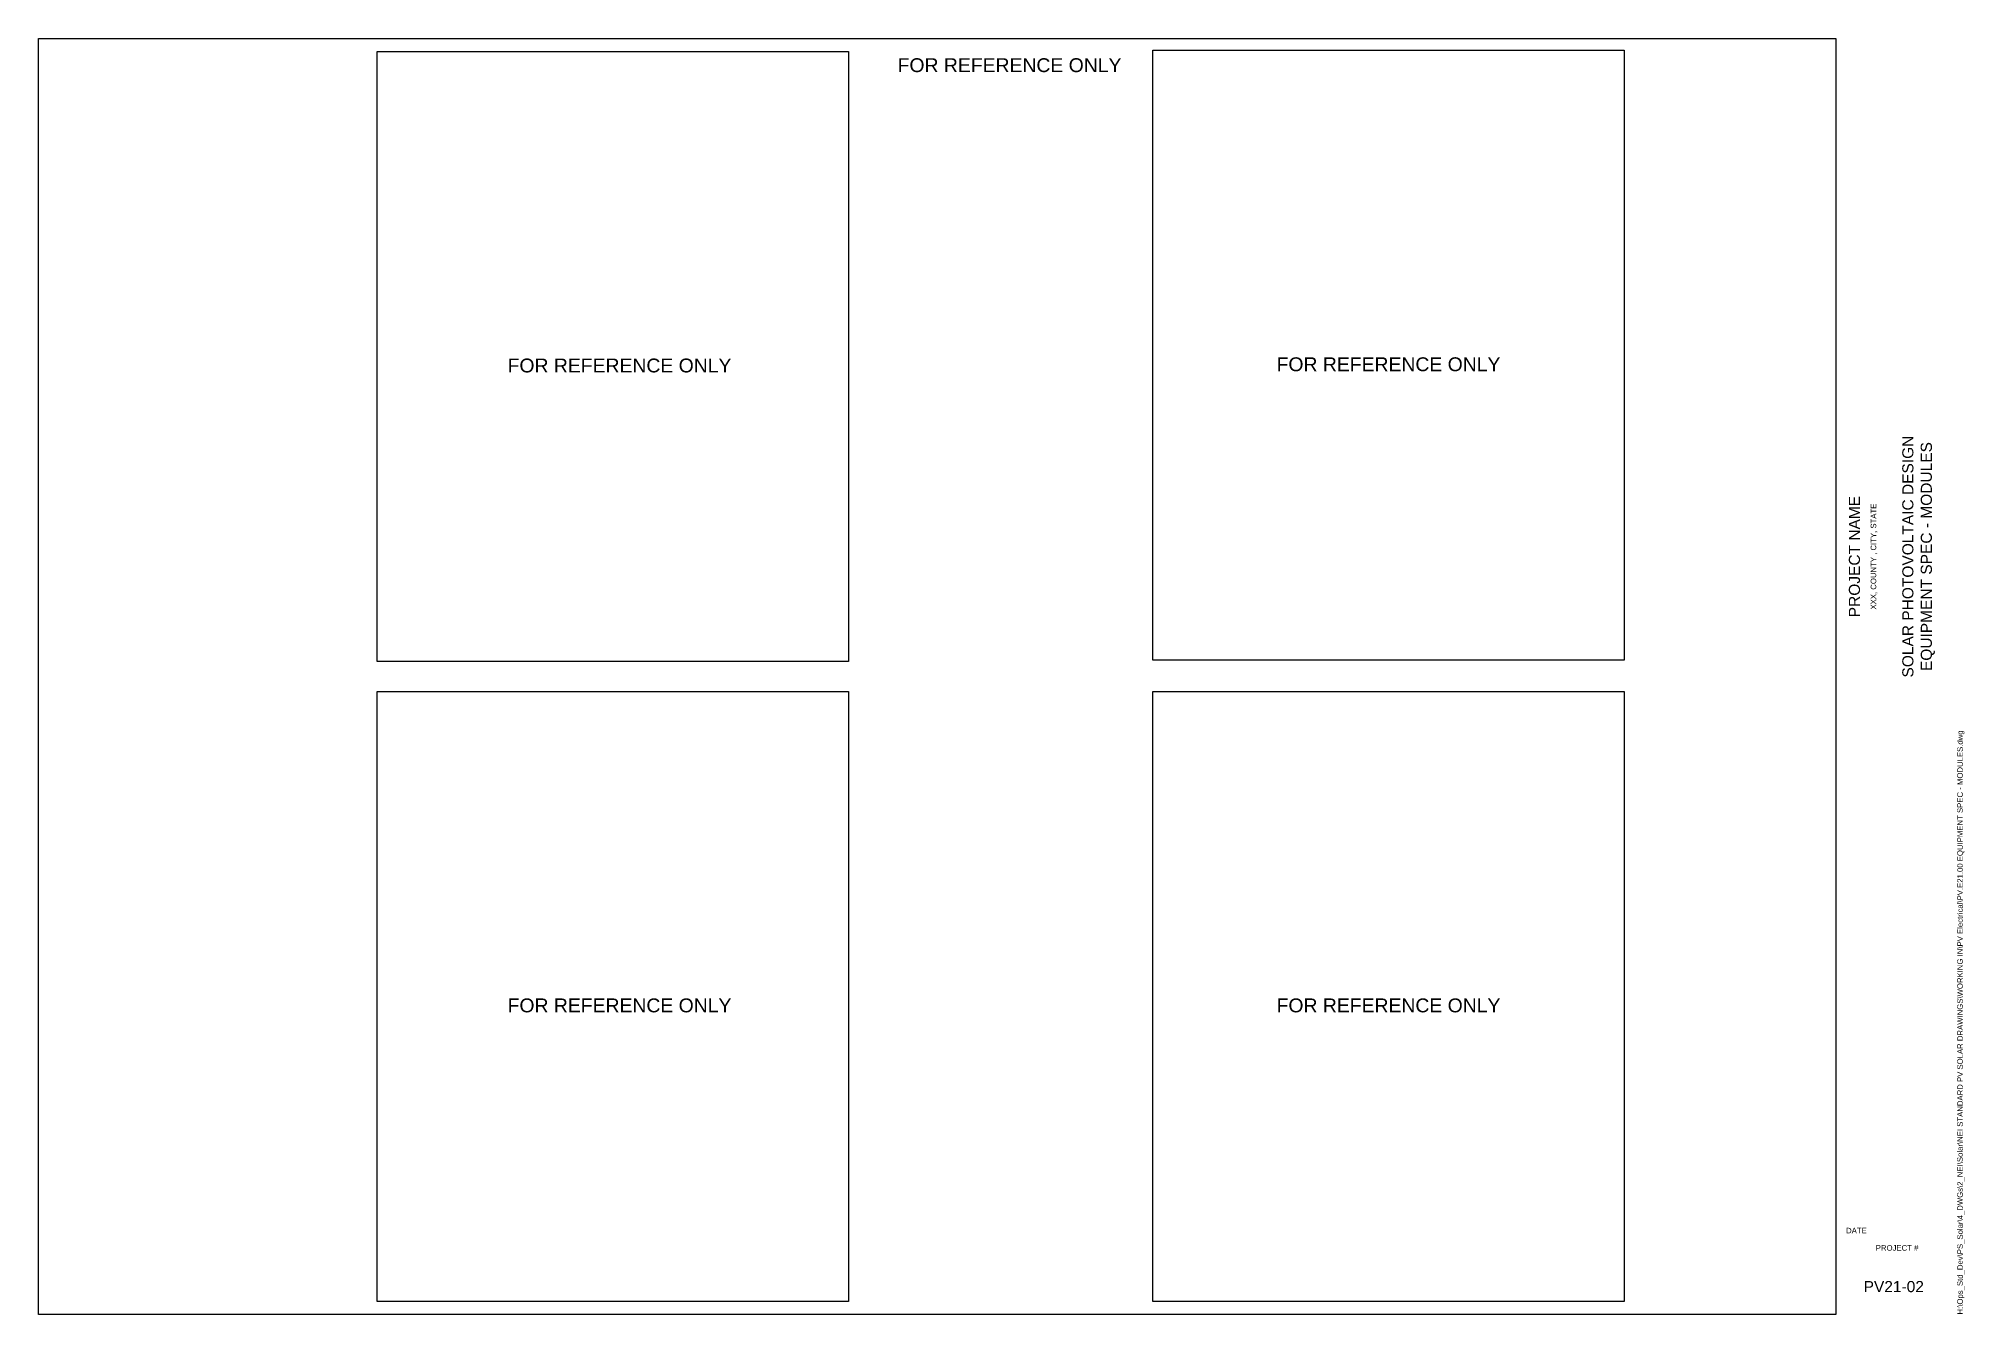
# Paper-space layout 'PV.E21.01 EQUIPMENT SPEC - MODULES' of a CAD drawing. Header units: feet, sheet in inches. Extents: x 0 to 34.7, y 0 to 23.
import ezdxf
from ezdxf.enums import TextEntityAlignment as Align

# ---------------------------------------------------------------- set-up
doc = ezdxf.new("R2010")
doc.units = ezdxf.units.FT
doc.header["$MEASUREMENT"] = 0
doc.layers.add('G-ANNO-TEXT', color=1, linetype='Continuous')
doc.layers.add('G-ANNO-TTBL', color=1, linetype='Continuous')
doc.layers.add('G-NPLT', color=67, linetype='Continuous', plot=False)
doc.layers.add('VP', color=31, linetype='Continuous', plot=False)
doc.styles.add('NEI-A', font='arial.ttf')

psp = doc.layouts.new('PV.E21.01 EQUIPMENT SPEC - MODULES')

# ---------------------------------------------------------------- linework, layer by layer
at = {"layer": 'G-NPLT'}
for points in [[(6.109, 22.777), (14.609, 22.777), (14.609, 11.777), (6.109, 11.777)], [(6.109, 22.777), (14.609, 22.777), (14.609, 11.777), (6.109, 11.777)], [(20.094, 22.8), (28.594, 22.8), (28.594, 11.8), (20.094, 11.8)], [(20.094, 22.8), (28.594, 22.8), (28.594, 11.8), (20.094, 11.8)], [(6.109, 11.237), (14.609, 11.237), (14.609, 0.237), (6.109, 0.237)], [(6.109, 11.237), (14.609, 11.237), (14.609, 0.237), (6.109, 0.237)], [(20.094, 11.237), (28.594, 11.237), (28.594, 0.237), (20.094, 0.237)], [(20.094, 11.237), (28.594, 11.237), (28.594, 0.237), (20.094, 0.237)]]:
    psp.add_lwpolyline(points, close=True, dxfattribs=at)
at = {"layer": 'VP'}
psp.add_lwpolyline([(0, 23.011), (32.409, 23.011), (32.409, 0), (0, 0)], close=True, dxfattribs=at)

# ---------------------------------------------------------------- texts
at = {"layer": 'G-ANNO-TEXT', "insert": (15.492, 22.655), "char_height": 0.25, "attachment_point": 1, "style": 'NEI-A'}
psp.add_mtext_dynamic_manual_height_columns('FOR REFERENCE ONLY', width=4.26111, gutter_width=1.25, heights=[0], dxfattribs=at)
at = {"layer": 'G-ANNO-TTBL', "style": 'NEI-A'}
psp.add_text('XXX, COUNTY , CITY, STATE', height=0.1, rotation=90, dxfattribs=at).set_placement((33.097, 13.668), align=Align.MIDDLE)
at = {"layer": 'G-ANNO-TTBL', "char_height": 0.2, "attachment_point": 5, "rotation": 90, "style": 'NEI-A'}
for s, width, gutter_width, heights, insert in [('SOLAR PHOTOVOLTAIC DESIGN\\PEQUIPMENT SPEC - MODULES', 6.78569, 0, [1.376], (33.903, 13.668)), ('PROJECT NAME', 7.8846, 0.5, [0], (32.747, 13.668))]:
    psp.add_mtext_dynamic_manual_height_columns(s, width=width, gutter_width=gutter_width, heights=heights, dxfattribs=dict(at, insert=insert))
at = {"layer": 'G-ANNO-TTBL', "insert": (34.6, 0), "char_height": 0.1, "width": 13.97168, "attachment_point": 1, "rotation": 90, "style": 'NEI-A'}
psp.add_mtext('H:\\\\Ops_Std_Dev\\\\PS_Solar\\\\4_DWGs\\\\2_NEI\\\\Solar\\\\NEI STANDARD PV SOLAR DRAWINGS\\\\WORKING IN\\\\PV Electrical\\\\PV.E21.00 EQUIPMENT SPEC - MODULES.dwg', dxfattribs=at)
at = {"layer": 'G-ANNO-TTBL', "style": 'NEI-A'}
for s, width, insert, char_height, attachment_point in [('DATE', 0.85482, (32.595, 1.513), 0.1, 4), ('PROJECT #', 0.85482, (33.515, 1.2), 0.1, 5), ('PV21-02', 1.7218, (33.455, 0.502), 0.2, 5)]:
    psp.add_mtext_dynamic_manual_height_columns(s, width=width, gutter_width=0.5, heights=[0], dxfattribs=dict(at, insert=insert, char_height=char_height, attachment_point=attachment_point))
at = {"layer": 'G-NPLT', "char_height": 0.25, "attachment_point": 1, "style": 'NEI-A'}
for insert in [(8.459, 17.239), (22.326, 17.261), (8.459, 5.699), (22.326, 5.699)]:
    psp.add_mtext_dynamic_manual_height_columns('FOR REFERENCE ONLY', width=4.26111, gutter_width=1.25, heights=[0], dxfattribs=dict(at, insert=insert))

# ---------------------------------------------------------------- viewports
at = {"layer": 'VP'}
vp = psp.add_viewport(center=(16.205, 11.505), size=(32.409, 23.01059), view_center_point=(9786.815, 2519.109), view_height=9204.23495, dxfattribs=at)
vp.dxf.flags = 0x10000  # cut along an outline
vp.dxf.clipping_boundary_handle = psp.add_lwpolyline([(0, 23.011), (32.409, 23.011), (32.409, 0), (0, 0)], format="xyb", close=True, dxfattribs={"invisible": 1}).dxf.handle

doc.saveas('drawing.dxf')
